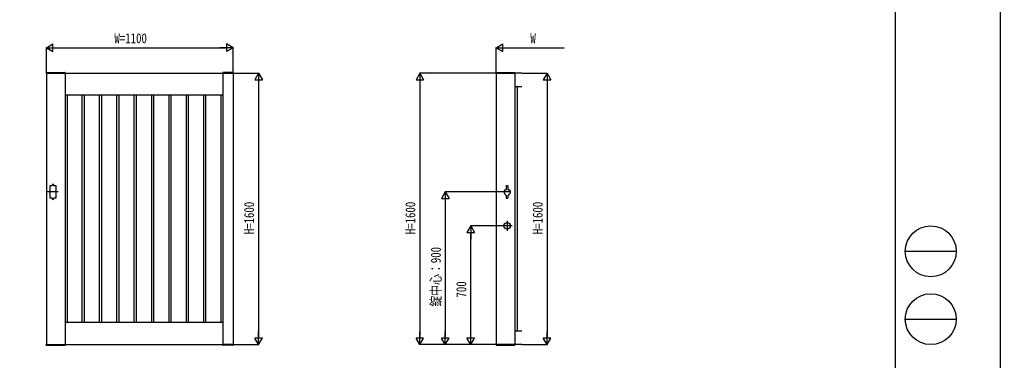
# Model space of a CAD drawing. Units: millimetres, scale not verified. Extents: x -8410 to 8410, y -5940 to 5940.
# Drawn here: x 2632 to 8410, y -1943 to 66 of the extents above; entities that cross this region are included whole.
import ezdxf
from ezdxf.enums import TextEntityAlignment as Align

# ---------------------------------------------------------------- set-up
doc = ezdxf.new("R2010")
doc.units = ezdxf.units.MM
doc.header["$LTSCALE"] = 30
for name, color, linetype in [('0-2_YKK_A1', 4, 'Continuous'), ('0-3_YKK_D', 6, 'Continuous'), ('0-4_YKK_ZWAK', 7, 'Continuous')]:
    doc.layers.add(name, color=color, linetype=linetype)
doc.styles.add('ＭＳ ゴシック', font='')
doc.styles.get('ＭＳ ゴシック').set_extended_font_data('MS Gothic')

msp = doc.modelspace()

# ---------------------------------------------------------------- linework, layer by layer
at = {"layer": '0-2_YKK_A1'}
for p, q in [((2789.67, -247.45), (2789.54, -250)), ((2789.54, -250), (2900.54, -250)), ((2790.04, -250), (3890.04, -250)), ((2790.67, -246.5), (2899.41, -246.5)), ((2900.04, -250), (2900.04, -1850)), ((2900.41, -247.45), (2900.54, -250)), ((3829.67, -247.45), (3829.54, -250)), ((3890.54, -250), (3829.54, -250)), ((3830.04, -250), (3830.04, -1850)), ((3889.41, -246.5), (3830.67, -246.5)), ((3890.04, -250), (3890.04, -1850)), ((3890.41, -247.45), (3890.54, -250)), ((5439.67, -247.45), (5439.54, -250)), ((5439.54, -250), (5550.54, -250)), ((5440.04, -250), (5440.04, -1850)), ((5590.04, -250), (5440.04, -250)), ((5440.67, -246.5), (5549.41, -246.5)), ((5550.04, -250), (5550.04, -1850)), ((5550.41, -247.45), (5550.54, -250)), ((5590.04, -330), (5550.04, -330)), ((5563.54, -330), (5563.54, -1770)), ((3830.04, -380), (2900.04, -380)), ((2912.84, -380), (2912.84, -1720)), ((2999.64, -380), (2999.64, -1720)), ((3012.84, -380), (3012.84, -1720)), ((3101.84, -380), (3101.84, -1720)), ((3115.04, -380), (3115.04, -1720)), ((3204.04, -380), (3204.04, -1720)), ((3217.24, -380), (3217.24, -1720)), ((3306.24, -380), (3306.24, -1720)), ((3319.44, -380), (3319.44, -1720)), ((3408.44, -380), (3408.44, -1720)), ((3421.64, -380), (3421.64, -1720)), ((3510.64, -380), (3510.64, -1720)), ((3523.84, -380), (3523.84, -1720)), ((3612.84, -380), (3612.84, -1720)), ((3626.04, -380), (3626.04, -1720)), ((3715.04, -380), (3715.04, -1720)), ((3728.24, -380), (3728.24, -1720)), ((3817.24, -380), (3817.24, -1720)), ((2824.04, -915), (2824.04, -910)), ((2834.04, -915), (2834.04, -910)), ((5498.79, -914.5), (5498.79, -938)), ((5500.79, -912.5), (5507.29, -912.5)), ((5509.29, -914.5), (5509.29, -938)), ((2860.54, -950), (2797.54, -950)), ((5526.04, -950), (5482.04, -950)), ((5486.54, -943), (5486.54, -957)), ((5491.54, -938), (5498.79, -938)), ((5498.79, -970.84), (5498.79, -985.5)), ((5509.29, -938), (5516.54, -938)), ((5509.29, -970.84), (5509.29, -985.5)), ((5521.54, -943), (5521.54, -957)), ((2824.04, -985), (2824.04, -990)), ((2834.04, -985), (2834.04, -990)), ((5500.79, -987.5), (5507.29, -987.5)), ((5533.04, -1150), (5475.04, -1150)), ((5504.04, -1121), (5504.04, -1179)), ((3830.04, -1720), (2900.04, -1720)), ((5590.04, -1770), (5550.04, -1770)), ((2789.54, -1850), (2900.54, -1850)), ((2789.67, -1852.55), (2789.54, -1850)), ((2790.67, -1853.5), (2899.41, -1853.5)), ((2900.41, -1852.55), (2900.54, -1850)), ((3890.54, -1850), (3829.54, -1850)), ((3829.67, -1852.55), (3829.54, -1850)), ((3889.41, -1853.5), (3830.67, -1853.5)), ((3890.41, -1852.55), (3890.54, -1850)), ((5439.54, -1850), (5550.54, -1850)), ((5439.67, -1852.55), (5439.54, -1850)), ((5590.04, -1850), (5440.04, -1850)), ((5440.67, -1853.5), (5549.41, -1853.5)), ((5550.41, -1852.55), (5550.54, -1850))]:
    msp.add_line(p, q, dxfattribs=at)
for points in [[(2790.04, -250), (2790.04, -1850), (3890.04, -1850)], [(2824.04, -915), (2810.04, -915), (2810.04, -985), (2824.04, -985)], [(2834.04, -985), (2848.04, -985), (2848.04, -915), (2834.04, -915)]]:
    msp.add_lwpolyline(points, dxfattribs=at)
msp.add_circle((5504.04, -1150), 19, dxfattribs=at)
for centre, radius, start, end in [((2790.67, -247.5), 1, 90, 177), ((2899.41, -247.5), 1, 3, 90), ((3830.67, -247.5), 1, 90, 177), ((3889.41, -247.5), 1, 3, 90), ((5440.67, -247.5), 1, 90, 177), ((5549.41, -247.5), 1, 3, 90), ((2829.04, -910), 5, 0, 180), ((5500.79, -914.5), 2, 90, 180), ((5507.29, -914.5), 2, 0, 90), ((5491.54, -943), 5, 90, 180), ((5491.54, -957), 5, 180, 270), ((5504.04, -959.56), 12.5, 191.55262, 245.16541), ((5504.04, -959.5), 12.5, 294.83459, 348.44738), ((5504.04, -959.56), 12.5, 294.83459, 348.44738), ((5516.54, -943), 5, 0, 90), ((5516.54, -957), 5, 270, 0), ((2829.04, -990), 5, 180, 0), ((5500.79, -985.5), 2, 180, 270), ((5507.29, -985.5), 2, 270, 0), ((2790.67, -1852.5), 1, 183, 270), ((2899.41, -1852.5), 1, 270, 357), ((3830.67, -1852.5), 1, 183, 270), ((3889.41, -1852.5), 1, 270, 357), ((5440.67, -1852.5), 1, 183, 270), ((5549.41, -1852.5), 1, 270, 357)]:
    msp.add_arc(centre, radius, start, end, dxfattribs=at)
at = {"layer": '0-3_YKK_D'}
for p, q in [((2790.04, -100), (2829.01, -77.5)), ((2790.04, -248), (2790.04, -99)), ((2790.04, -100), (2829.01, -122.5)), ((2790.04, -100), (2867.98, -100)), ((2829.01, -122.5), (2829.01, -77.5)), ((2835.04, -100), (3845.04, -100)), ((3890.04, -100), (3812.1, -100)), ((3890.04, -100), (3851.07, -77.5)), ((3851.07, -77.5), (3851.07, -122.5)), ((3890.04, -100), (3851.07, -122.5)), ((3890.04, -248), (3890.04, -99)), ((5440.04, -100), (5479.01, -77.5)), ((5440.04, -248), (5440.04, -99)), ((5440.04, -100), (5479.01, -122.5)), ((5440.04, -100), (5517.98, -100)), ((5479.01, -122.5), (5479.01, -77.5)), ((5485.04, -100), (5840.04, -100)), ((3892.04, -250), (4041.04, -250)), ((4040.04, -250), (4017.54, -288.97)), ((4040.04, -250), (4062.54, -288.97)), ((4040.04, -250), (4040.04, -327.94)), ((4990.04, -250), (4967.54, -288.97)), ((5438.04, -250), (4989.04, -250)), ((4990.04, -250), (5012.54, -288.97)), ((4990.04, -250), (4990.04, -327.94)), ((5592.04, -250), (5741.04, -250)), ((5740.04, -250), (5717.54, -288.97)), ((5740.04, -250), (5762.54, -288.97)), ((5740.04, -250), (5740.04, -327.94)), ((4017.54, -288.97), (4062.54, -288.97)), ((4040.04, -295), (4040.04, -1805)), ((4967.54, -288.97), (5012.54, -288.97)), ((4990.04, -295), (4990.04, -1805)), ((5717.54, -288.97), (5762.54, -288.97)), ((5740.04, -295), (5740.04, -1805)), ((5140.04, -950), (5117.54, -988.97)), ((5480.04, -950), (5139.04, -950)), ((5140.04, -950), (5162.54, -988.97)), ((5140.04, -950), (5140.04, -1027.94)), ((5117.54, -988.97), (5162.54, -988.97)), ((5140.04, -995), (5140.04, -1805)), ((5290.04, -1150), (5267.54, -1188.97)), ((5473.04, -1150), (5289.04, -1150)), ((5290.04, -1150), (5312.54, -1188.97)), ((5290.04, -1150), (5290.04, -1227.94)), ((5267.54, -1188.97), (5312.54, -1188.97)), ((5290.04, -1805), (5290.04, -1195)), ((4040.04, -1850), (4040.04, -1772.06)), ((4990.04, -1850), (4990.04, -1772.06)), ((5140.04, -1850), (5140.04, -1772.06)), ((5290.04, -1850), (5290.04, -1772.06)), ((5740.04, -1850), (5740.04, -1772.06)), ((4040.04, -1850), (4017.54, -1811.03)), ((4062.54, -1811.03), (4017.54, -1811.03)), ((4040.04, -1850), (4062.54, -1811.03)), ((4990.04, -1850), (4967.54, -1811.03)), ((5012.54, -1811.03), (4967.54, -1811.03)), ((4990.04, -1850), (5012.54, -1811.03)), ((5140.04, -1850), (5117.54, -1811.03)), ((5162.54, -1811.03), (5117.54, -1811.03)), ((5140.04, -1850), (5162.54, -1811.03)), ((5290.04, -1850), (5267.54, -1811.03)), ((5312.54, -1811.03), (5267.54, -1811.03)), ((5290.04, -1850), (5312.54, -1811.03)), ((5740.04, -1850), (5717.54, -1811.03)), ((5762.54, -1811.03), (5717.54, -1811.03)), ((5740.04, -1850), (5762.54, -1811.03)), ((3892.04, -1850), (4041.04, -1850)), ((5438.04, -1850), (4989.04, -1850)), ((5438.04, -1850), (5139.04, -1850)), ((5438.04, -1850), (5289.04, -1850)), ((5592.04, -1850), (5741.04, -1850))]:
    msp.add_line(p, q, dxfattribs=at)
at = {"layer": '0-4_YKK_ZWAK'}
for p, q in [((7790.04, 5550), (7790.04, -5050)), ((7850.04, -1300), (8150.04, -1300)), ((7850.04, -1700), (8150.04, -1700))]:
    msp.add_line(p, q, dxfattribs=at)
msp.add_lwpolyline([(-8410, -5940), (8410, -5940), (8410, 5940), (-8410, 5940)], close=True, dxfattribs=at)
for centre in [(8000.04, -1300), (8000.04, -1700)]:
    msp.add_circle(centre, 150, dxfattribs=at)

# ---------------------------------------------------------------- texts
at = {"layer": '0-3_YKK_D', "style": 'ＭＳ ゴシック', "width": 0.8}
for s, p in [('W=1100', (3190.71, -91)), ('W', (5641.21, -91))]:
    msp.add_text(s, height=58.65, dxfattribs=at).set_placement(p, align=Align.BOTTOM_LEFT)
for s, p in [('H=1600', (4031.04, -1199.33)), ('H=1600', (4981.04, -1199.33)), ('H=1600', (5731.04, -1199.33)), ('錠中心：900', (5131.04, -1626.13)), ('700', (5281.04, -1572.53))]:
    msp.add_text(s, height=58.65, rotation=90, dxfattribs=at).set_placement(p, align=Align.BOTTOM_LEFT)

doc.saveas('drawing.dxf')
